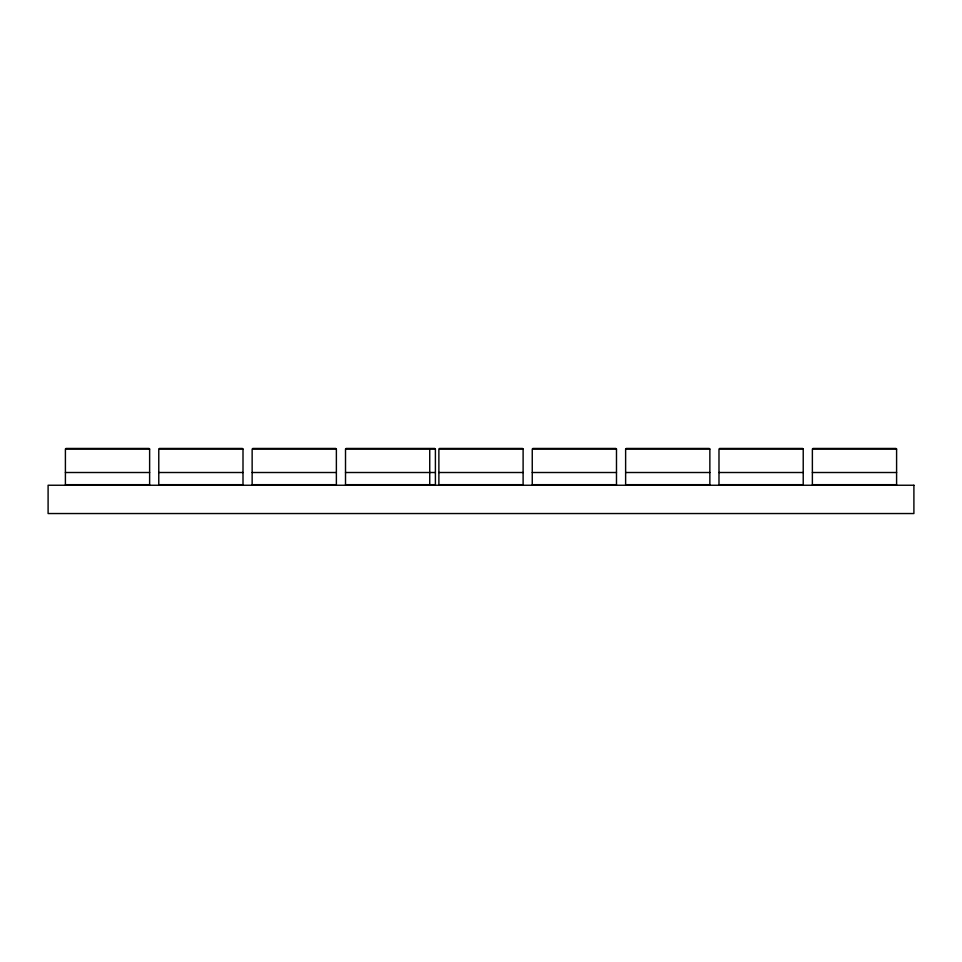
<?xml version="1.0" encoding="UTF-8"?>
<svg xmlns="http://www.w3.org/2000/svg" width="962" height="962" viewBox="0 0 962 962"><rect width="100%" height="100%" fill="white"/><g stroke="black" fill="none" stroke-linecap="round" stroke-linejoin="round"><path stroke-width="1.44" d="M65.969 448.46L149.074 448.46M159.331 448.46L242.436 448.46M252.705 448.46L335.81 448.46M346.067 448.46L434.836 448.46M439.442 448.46L522.558 448.46M532.816 448.46L615.921 448.46M626.19 448.46L709.295 448.46M719.552 448.46L802.669 448.46M812.926 448.46L896.031 448.46M65.404 472.51L149.627 472.51M158.778 472.51L243.001 472.51M252.14 472.51L336.375 472.51M345.514 472.51L435.401 472.51M438.876 472.51L523.112 472.51M532.251 472.51L616.486 472.51M625.625 472.51L709.86 472.51M718.987 472.51L803.222 472.51M812.373 472.51L896.596 472.51M429.737 449.026L429.737 484.68M149.627 449.026L65.404 449.026L65.404 484.68L149.627 484.68L149.627 449.026M243.001 449.026L158.778 449.026L158.778 484.68L243.001 484.68L243.001 449.026M336.375 449.026L252.14 449.026L252.14 484.68L336.375 484.68L336.375 449.026M435.401 449.026L345.514 449.026L345.514 484.68L435.401 484.68L435.401 449.026M523.112 449.026L438.876 449.026L438.888 484.68L523.112 484.68L523.112 449.026M616.486 449.026L532.251 449.026L532.251 484.68L616.486 484.68L616.486 449.026M709.86 449.026L625.625 449.026L625.625 484.68L709.86 484.68L709.86 449.026M803.222 449.026L718.987 449.026L718.987 484.68L803.222 484.68L803.222 449.026M896.596 449.026L812.373 449.026L812.373 484.68L896.596 484.68L896.596 449.026M913.9 485.245L48.1 485.245L48.1 513.54L913.9 513.54L913.9 485.245"/></g></svg>
